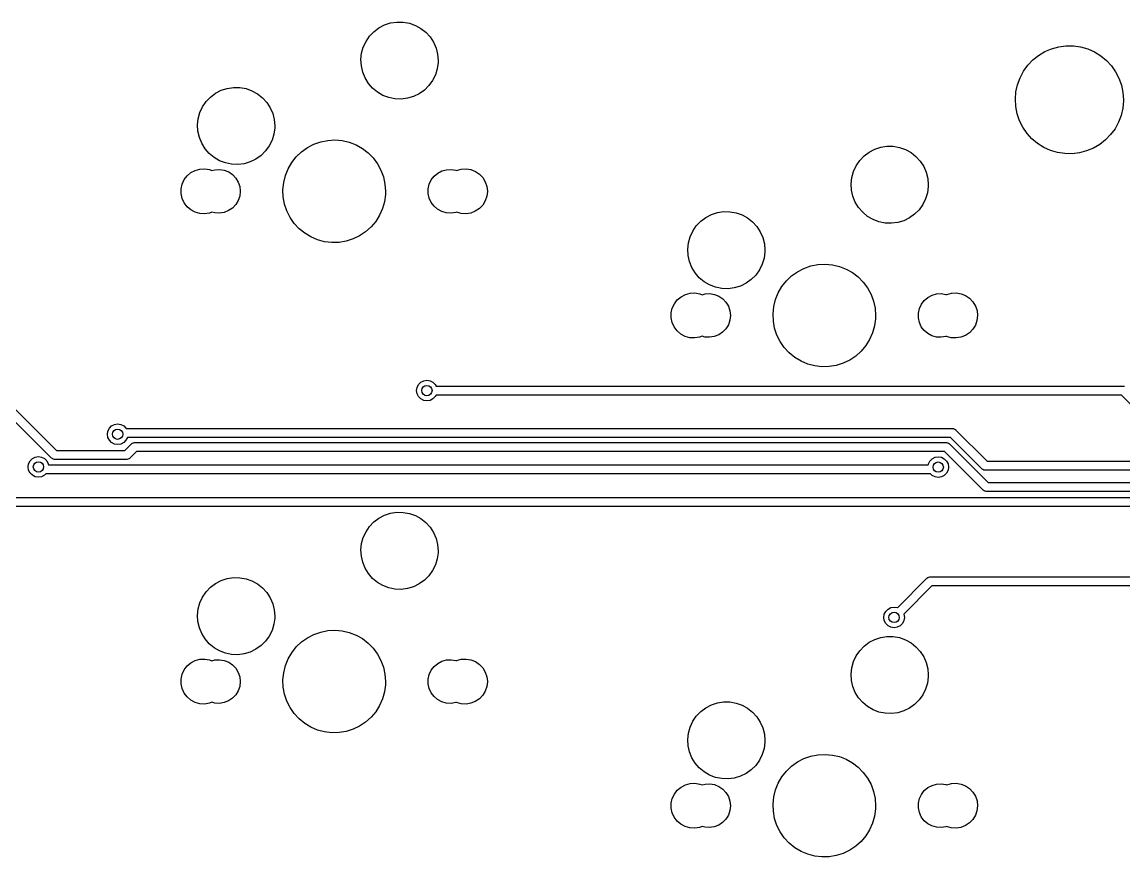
# Model space of a CAD drawing. Extents: x 52 to 375, y -138 to -43.
# Drawn here: x 121.98 to 164.81, y -94.19 to -61.75 of the extents above; entities that cross this region are included whole.
import ezdxf

# ---------------------------------------------------------------- set-up
doc = ezdxf.new("R2010")
doc.units = 0
doc.layers.add('BLACK', color=7, linetype='CONTINUOUS')

msp = doc.modelspace()

# ---------------------------------------------------------------- linework, layer by layer
at = {"layer": 'BLACK', "linetype": 'CONTINUOUS'}
for p, q in [((135.656, -62.1243), (135.853, -61.9767)), ((135.853, -61.9767), (136.071, -61.8632)), ((136.071, -61.8632), (136.304, -61.7868)), ((136.304, -61.7868), (136.547, -61.7497)), ((136.547, -61.7497), (136.793, -61.7527)), ((136.793, -61.7527), (137.035, -61.7958)), ((137.035, -61.7958), (137.267, -61.8778)), ((137.267, -61.8778), (137.482, -61.9966)), ((137.482, -61.9966), (137.675, -62.149)), ((135.244, -62.7281), (135.348, -62.5051)), ((135.348, -62.5051), (135.486, -62.302)), ((135.486, -62.302), (135.656, -62.1243)), ((137.675, -62.149), (137.84, -62.3308)), ((137.84, -62.3308), (137.974, -62.5372)), ((135.179, -62.9649), (135.244, -62.7281)), ((137.974, -62.5372), (138.072, -62.7626)), ((138.072, -62.7626), (138.132, -63.001)), ((161.489, -63.0456), (161.734, -62.8989)), ((161.734, -62.8989), (161.996, -62.7868)), ((161.996, -62.7868), (162.272, -62.7114)), ((162.272, -62.7114), (162.555, -62.6741)), ((162.555, -62.6741), (162.841, -62.6756)), ((162.841, -62.6756), (163.124, -62.7159)), ((163.124, -62.7159), (163.398, -62.7941)), ((163.398, -62.7941), (163.66, -62.909)), ((163.66, -62.909), (163.903, -63.0582)), ((135.152, -63.2094), (135.179, -62.9649)), ((135.167, -63.4548), (135.152, -63.2094)), ((138.15, -63.3193), (138.118, -63.563)), ((138.132, -63.001), (138.152, -63.246)), ((138.152, -63.246), (138.15, -63.3193)), ((161.069, -63.4314), (161.266, -63.2242)), ((161.266, -63.2242), (161.489, -63.0456)), ((163.903, -63.0582), (164.125, -63.2392)), ((164.125, -63.2392), (164.319, -63.4484)), ((135.221, -63.6946), (135.167, -63.4548)), ((135.313, -63.9223), (135.221, -63.6946)), ((138.047, -63.7982), (137.938, -64.0186)), ((138.118, -63.563), (138.047, -63.7982)), ((160.769, -63.9159), (160.902, -63.6634)), ((160.902, -63.6634), (161.069, -63.4314)), ((164.319, -63.4484), (164.483, -63.6821)), ((164.483, -63.6821), (164.614, -63.936)), ((135.442, -64.1319), (135.313, -63.9223)), ((135.603, -64.3177), (135.442, -64.1319)), ((137.794, -64.2182), (137.62, -64.3917)), ((137.938, -64.0186), (137.794, -64.2182)), ((160.61, -64.4632), (160.67, -64.1841)), ((160.67, -64.1841), (160.769, -63.9159)), ((164.614, -63.936), (164.71, -64.2053)), ((164.71, -64.2053), (164.768, -64.485)), ((129.136, -64.842), (129.306, -64.6643)), ((129.306, -64.6643), (129.503, -64.5167)), ((129.503, -64.5167), (129.721, -64.4032)), ((129.721, -64.4032), (129.954, -64.3268)), ((129.954, -64.3268), (130.197, -64.2897)), ((130.197, -64.2897), (130.443, -64.2927)), ((130.443, -64.2927), (130.685, -64.3358)), ((130.685, -64.3358), (130.917, -64.4178)), ((130.917, -64.4178), (131.132, -64.5366)), ((131.132, -64.5366), (131.325, -64.689)), ((135.792, -64.4747), (135.603, -64.3177)), ((136.004, -64.5987), (135.792, -64.4747)), ((136.234, -64.6864), (136.004, -64.5987)), ((137.199, -64.6426), (136.964, -64.7132)), ((137.42, -64.5344), (137.199, -64.6426)), ((137.62, -64.3917), (137.42, -64.5344)), ((160.587, -64.748), (160.61, -64.4632)), ((164.768, -64.485), (164.787, -64.77)), ((128.894, -65.2681), (128.998, -65.0451)), ((128.998, -65.0451), (129.136, -64.842)), ((131.325, -64.689), (131.49, -64.8708)), ((131.49, -64.8708), (131.624, -65.0772)), ((131.624, -65.0772), (131.722, -65.3026)), ((136.474, -64.7354), (136.234, -64.6864)), ((136.72, -64.7445), (136.474, -64.7354)), ((136.964, -64.7132), (136.72, -64.7445)), ((160.604, -65.0332), (160.587, -64.748)), ((160.659, -65.3135), (160.604, -65.0332)), ((164.761, -65.0985), (164.697, -65.377)), ((164.787, -64.814), (164.761, -65.0985)), ((164.787, -64.77), (164.787, -64.814)), ((128.802, -65.7494), (128.829, -65.5049)), ((128.829, -65.5049), (128.894, -65.2681)), ((131.722, -65.3026), (131.782, -65.541)), ((160.751, -65.5838), (160.659, -65.3135)), ((164.697, -65.377), (164.596, -65.6442)), ((128.817, -65.9948), (128.802, -65.7494)), ((131.8, -65.8593), (131.768, -66.103)), ((131.782, -65.541), (131.802, -65.786)), ((131.802, -65.786), (131.8, -65.8593)), ((160.879, -65.839), (160.751, -65.5838)), ((161.041, -66.0744), (160.879, -65.839)), ((164.46, -65.8952), (164.291, -66.1255)), ((164.596, -65.6442), (164.46, -65.8952)), ((128.871, -66.2346), (128.817, -65.9948)), ((128.963, -66.4623), (128.871, -66.2346)), ((131.697, -66.3382), (131.588, -66.5586)), ((131.768, -66.103), (131.697, -66.3382)), ((133.586, -66.4028), (133.862, -66.3478)), ((133.862, -66.3478), (134.143, -66.3323)), ((134.143, -66.3323), (134.424, -66.3566)), ((134.424, -66.3566), (134.698, -66.4202)), ((161.233, -66.2857), (161.041, -66.0744)), ((161.453, -66.4689), (161.233, -66.2857)), ((164.092, -66.3306), (163.867, -66.5069)), ((164.291, -66.1255), (164.092, -66.3306)), ((129.092, -66.6719), (128.963, -66.4623)), ((129.253, -66.8577), (129.092, -66.6719)), ((131.444, -66.7582), (131.27, -66.9317)), ((131.588, -66.5586), (131.444, -66.7582)), ((132.637, -66.9841), (132.841, -66.7897)), ((132.841, -66.7897), (133.07, -66.6259)), ((133.07, -66.6259), (133.32, -66.4961)), ((133.32, -66.4961), (133.586, -66.4028)), ((134.698, -66.4202), (134.961, -66.5219)), ((134.961, -66.5219), (135.207, -66.6595)), ((135.207, -66.6595), (135.431, -66.8304)), ((154.706, -66.9503), (154.903, -66.8027)), ((154.903, -66.8027), (155.121, -66.6892)), ((155.121, -66.6892), (155.354, -66.6128)), ((155.354, -66.6128), (155.597, -66.5757)), ((155.597, -66.5757), (155.843, -66.5787)), ((155.843, -66.5787), (156.085, -66.6218)), ((156.085, -66.6218), (156.317, -66.7038)), ((156.317, -66.7038), (156.532, -66.8226)), ((161.695, -66.6207), (161.453, -66.4689)), ((161.955, -66.7383), (161.695, -66.6207)), ((162.229, -66.8194), (161.955, -66.7383)), ((163.357, -66.7603), (163.081, -66.8328)), ((163.621, -66.651), (163.357, -66.7603)), ((163.867, -66.5069), (163.621, -66.651)), ((129.442, -67.0147), (129.253, -66.8577)), ((129.654, -67.1387), (129.442, -67.0147)), ((129.884, -67.2264), (129.654, -67.1387)), ((130.124, -67.2754), (129.884, -67.2264)), ((130.849, -67.1826), (130.614, -67.2532)), ((131.07, -67.0744), (130.849, -67.1826)), ((131.27, -66.9317), (131.07, -67.0744)), ((132.321, -67.4488), (132.463, -67.2053)), ((132.463, -67.2053), (132.637, -66.9841)), ((135.431, -66.8304), (135.628, -67.0311)), ((135.628, -67.0311), (135.796, -67.2576)), ((154.398, -67.3311), (154.536, -67.128)), ((154.536, -67.128), (154.706, -66.9503)), ((156.532, -66.8226), (156.725, -66.975)), ((156.725, -66.975), (156.89, -67.1568)), ((156.89, -67.1568), (157.024, -67.3632)), ((162.511, -66.8626), (162.229, -66.8194)), ((162.797, -66.8671), (162.511, -66.8626)), ((163.081, -66.8328), (162.797, -66.8671)), ((128.398, -67.7226), (128.543, -67.6006)), ((128.543, -67.6006), (128.71, -67.5124)), ((128.71, -67.5124), (128.892, -67.4623)), ((128.892, -67.4623), (129.081, -67.4524)), ((129.081, -67.4524), (129.267, -67.4832)), ((129.267, -67.4832), (129.358, -67.5195)), ((129.358, -67.5195), (129.476, -67.4869)), ((129.476, -67.4869), (129.659, -67.4773)), ((129.659, -67.4773), (129.841, -67.5073)), ((129.841, -67.5073), (130.011, -67.5755)), ((130.011, -67.5755), (130.163, -67.6787)), ((130.37, -67.2845), (130.124, -67.2754)), ((130.614, -67.2532), (130.37, -67.2845)), ((132.216, -67.7099), (132.321, -67.4488)), ((135.796, -67.2576), (135.929, -67.5055)), ((135.929, -67.5055), (136.027, -67.7697)), ((137.996, -67.7398), (138.137, -67.6213)), ((138.137, -67.6213), (138.299, -67.5357)), ((138.299, -67.5357), (138.476, -67.4869)), ((138.476, -67.4869), (138.659, -67.4773)), ((138.659, -67.4773), (138.841, -67.5073)), ((138.841, -67.5073), (138.863, -67.5162)), ((138.863, -67.5162), (138.87, -67.5124)), ((138.87, -67.5124), (139.052, -67.4623)), ((139.052, -67.4623), (139.241, -67.4524)), ((139.241, -67.4524), (139.427, -67.4832)), ((139.427, -67.4832), (139.603, -67.5534)), ((139.603, -67.5534), (139.759, -67.6597)), ((139.759, -67.6597), (139.889, -67.797)), ((154.229, -67.7909), (154.294, -67.5541)), ((154.294, -67.5541), (154.398, -67.3311)), ((157.024, -67.3632), (157.122, -67.5886)), ((157.122, -67.5886), (157.182, -67.827)), ((128.162, -68.2285), (128.204, -68.044)), ((128.204, -68.044), (128.284, -67.8727)), ((128.284, -67.8727), (128.398, -67.7226)), ((130.163, -67.6787), (130.289, -67.8121)), ((130.289, -67.8121), (130.384, -67.9695)), ((130.384, -67.9695), (130.442, -68.1435)), ((132.119, -68.2634), (132.148, -67.9832)), ((132.148, -67.9832), (132.216, -67.7099)), ((136.027, -67.7697), (136.086, -68.0451)), ((136.086, -68.0451), (136.106, -68.326)), ((137.767, -68.2313), (137.807, -68.0521)), ((137.807, -68.0521), (137.885, -67.8857)), ((137.885, -67.8857), (137.996, -67.7398)), ((139.889, -67.797), (139.986, -67.959)), ((139.986, -67.959), (140.047, -68.1381)), ((154.202, -68.0354), (154.229, -67.7909)), ((154.217, -68.2808), (154.202, -68.0354)), ((157.182, -67.827), (157.202, -68.072)), ((157.202, -68.072), (157.2, -68.1453)), ((128.162, -68.4175), (128.162, -68.2285)), ((128.202, -68.6022), (128.162, -68.4175)), ((130.441, -68.5143), (130.381, -68.6879)), ((130.462, -68.3319), (130.441, -68.5143)), ((130.442, -68.1435), (130.462, -68.326)), ((130.462, -68.326), (130.462, -68.3319)), ((132.13, -68.5448), (132.119, -68.2634)), ((136.102, -68.4512), (136.064, -68.7303)), ((136.106, -68.326), (136.102, -68.4512)), ((137.767, -68.4148), (137.767, -68.2313)), ((137.805, -68.5943), (137.767, -68.4148)), ((140.045, -68.5199), (139.984, -68.6986)), ((140.067, -68.3321), (140.045, -68.5199)), ((140.047, -68.1381), (140.067, -68.326)), ((140.067, -68.326), (140.067, -68.3321)), ((154.271, -68.5206), (154.217, -68.2808)), ((154.363, -68.7483), (154.271, -68.5206)), ((157.168, -68.389), (157.097, -68.6242)), ((157.2, -68.1453), (157.168, -68.389)), ((128.28, -68.774), (128.202, -68.6022)), ((128.394, -68.925), (128.28, -68.774)), ((128.538, -69.048), (128.394, -68.925)), ((130.285, -68.8446), (130.158, -68.9771)), ((130.381, -68.6879), (130.285, -68.8446)), ((132.181, -68.8219), (132.13, -68.5448)), ((132.27, -69.089), (132.181, -68.8219)), ((136.064, -68.7303), (135.988, -69.0014)), ((137.882, -68.7612), (137.805, -68.5943)), ((137.992, -68.9079), (137.882, -68.7612)), ((138.132, -69.0273), (137.992, -68.9079)), ((139.885, -68.8599), (139.754, -68.9963)), ((139.984, -68.6986), (139.885, -68.8599)), ((154.492, -68.9579), (154.363, -68.7483)), ((156.988, -68.8446), (156.844, -69.0442)), ((157.097, -68.6242), (156.988, -68.8446)), ((128.704, -69.1373), (128.538, -69.048)), ((128.886, -69.1887), (128.704, -69.1373)), ((129.075, -69.2), (128.886, -69.1887)), ((129.261, -69.1704), (129.075, -69.2)), ((129.358, -69.1324), (129.261, -69.1704)), ((129.47, -69.1641), (129.358, -69.1324)), ((129.654, -69.175), (129.47, -69.1641)), ((129.835, -69.1463), (129.654, -69.175)), ((130.006, -69.0793), (129.835, -69.1463)), ((130.158, -68.9771), (130.006, -69.0793)), ((132.396, -69.341), (132.27, -69.089)), ((132.556, -69.5727), (132.396, -69.341)), ((135.874, -69.259), (135.725, -69.498)), ((135.988, -69.0014), (135.874, -69.259)), ((138.294, -69.1141), (138.132, -69.0273)), ((138.47, -69.1641), (138.294, -69.1141)), ((138.654, -69.175), (138.47, -69.1641)), ((138.835, -69.1463), (138.654, -69.175)), ((138.861, -69.1358), (138.835, -69.1463)), ((138.864, -69.1373), (138.861, -69.1358)), ((139.046, -69.1887), (138.864, -69.1373)), ((139.235, -69.2), (139.046, -69.1887)), ((139.421, -69.1704), (139.235, -69.2)), ((139.597, -69.1014), (139.421, -69.1704)), ((139.754, -68.9963), (139.597, -69.1014)), ((148.356, -69.4903), (148.553, -69.3427)), ((148.553, -69.3427), (148.771, -69.2292)), ((148.771, -69.2292), (149.004, -69.1528)), ((149.004, -69.1528), (149.247, -69.1157)), ((149.247, -69.1157), (149.493, -69.1187)), ((149.493, -69.1187), (149.735, -69.1618)), ((149.735, -69.1618), (149.967, -69.2438)), ((149.967, -69.2438), (150.182, -69.3626)), ((150.182, -69.3626), (150.375, -69.515)), ((154.653, -69.1437), (154.492, -68.9579)), ((154.842, -69.3007), (154.653, -69.1437)), ((155.054, -69.4247), (154.842, -69.3007)), ((156.47, -69.3604), (156.249, -69.4686)), ((156.67, -69.2177), (156.47, -69.3604)), ((156.844, -69.0442), (156.67, -69.2177)), ((132.747, -69.7795), (132.556, -69.5727)), ((132.965, -69.9573), (132.747, -69.7795)), ((135.544, -69.7136), (135.334, -69.9015)), ((135.725, -69.498), (135.544, -69.7136)), ((148.048, -69.8711), (148.186, -69.668)), ((148.186, -69.668), (148.356, -69.4903)), ((150.375, -69.515), (150.54, -69.6968)), ((150.54, -69.6968), (150.674, -69.9032)), ((155.284, -69.5124), (155.054, -69.4247)), ((155.524, -69.5614), (155.284, -69.5124)), ((155.77, -69.5705), (155.524, -69.5614)), ((156.014, -69.5392), (155.77, -69.5705)), ((156.249, -69.4686), (156.014, -69.5392)), ((133.207, -70.1026), (132.965, -69.9573)), ((133.466, -70.2124), (133.207, -70.1026)), ((133.738, -70.2846), (133.466, -70.2124)), ((134.846, -70.1799), (134.577, -70.2648)), ((135.1, -70.058), (134.846, -70.1799)), ((135.334, -69.9015), (135.1, -70.058)), ((147.879, -70.3309), (147.944, -70.0941)), ((147.944, -70.0941), (148.048, -69.8711)), ((150.674, -69.9032), (150.772, -70.1286)), ((150.772, -70.1286), (150.832, -70.367)), ((134.018, -70.3177), (133.738, -70.2846)), ((134.3, -70.3111), (134.018, -70.3177)), ((134.577, -70.2648), (134.3, -70.3111)), ((147.852, -70.5754), (147.879, -70.3309)), ((147.867, -70.8208), (147.852, -70.5754)), ((150.832, -70.367), (150.852, -70.612)), ((150.852, -70.612), (150.85, -70.6853)), ((147.921, -71.0606), (147.867, -70.8208)), ((148.013, -71.2883), (147.921, -71.0606)), ((150.818, -70.929), (150.747, -71.1642)), ((150.85, -70.6853), (150.818, -70.929)), ((148.142, -71.4979), (148.013, -71.2883)), ((148.303, -71.6837), (148.142, -71.4979)), ((150.638, -71.3846), (150.494, -71.5842)), ((150.747, -71.1642), (150.638, -71.3846)), ((151.891, -71.6157), (152.12, -71.4519)), ((152.12, -71.4519), (152.37, -71.3221)), ((152.37, -71.3221), (152.636, -71.2288)), ((152.636, -71.2288), (152.912, -71.1738)), ((152.912, -71.1738), (153.193, -71.1583)), ((153.193, -71.1583), (153.474, -71.1826)), ((153.474, -71.1826), (153.748, -71.2462)), ((153.748, -71.2462), (154.011, -71.3479)), ((154.011, -71.3479), (154.257, -71.4855)), ((154.257, -71.4855), (154.481, -71.6564)), ((148.492, -71.8407), (148.303, -71.6837)), ((148.704, -71.9647), (148.492, -71.8407)), ((150.12, -71.9004), (149.899, -72.0086)), ((150.32, -71.7577), (150.12, -71.9004)), ((150.494, -71.5842), (150.32, -71.7577)), ((151.513, -72.0313), (151.687, -71.8101)), ((151.687, -71.8101), (151.891, -71.6157)), ((154.481, -71.6564), (154.678, -71.8571)), ((154.678, -71.8571), (154.846, -72.0836)), ((147.593, -72.4266), (147.76, -72.3384)), ((147.76, -72.3384), (147.942, -72.2883)), ((147.942, -72.2883), (148.131, -72.2784)), ((148.131, -72.2784), (148.317, -72.3092)), ((148.317, -72.3092), (148.408, -72.3455)), ((148.408, -72.3455), (148.526, -72.3129)), ((148.526, -72.3129), (148.709, -72.3033)), ((148.934, -72.0524), (148.704, -71.9647)), ((148.709, -72.3033), (148.891, -72.3333)), ((148.891, -72.3333), (149.061, -72.4015)), ((149.174, -72.1014), (148.934, -72.0524)), ((149.42, -72.1105), (149.174, -72.1014)), ((149.664, -72.0792), (149.42, -72.1105)), ((149.899, -72.0086), (149.664, -72.0792)), ((151.266, -72.5359), (151.371, -72.2748)), ((151.371, -72.2748), (151.513, -72.0313)), ((154.846, -72.0836), (154.979, -72.3315)), ((154.979, -72.3315), (155.077, -72.5957)), ((157.187, -72.4473), (157.349, -72.3617)), ((157.349, -72.3617), (157.526, -72.3129)), ((157.526, -72.3129), (157.709, -72.3033)), ((157.709, -72.3033), (157.891, -72.3333)), ((157.891, -72.3333), (157.913, -72.3422)), ((157.913, -72.3422), (157.92, -72.3384)), ((157.92, -72.3384), (158.102, -72.2883)), ((158.102, -72.2883), (158.291, -72.2784)), ((158.291, -72.2784), (158.477, -72.3092)), ((158.477, -72.3092), (158.653, -72.3794)), ((158.653, -72.3794), (158.809, -72.4857)), ((147.254, -72.87), (147.334, -72.6987)), ((147.334, -72.6987), (147.448, -72.5486)), ((147.448, -72.5486), (147.593, -72.4266)), ((149.061, -72.4015), (149.213, -72.5047)), ((149.213, -72.5047), (149.339, -72.6381)), ((149.339, -72.6381), (149.434, -72.7955)), ((149.434, -72.7955), (149.492, -72.9695)), ((151.169, -73.0894), (151.198, -72.8092)), ((151.198, -72.8092), (151.266, -72.5359)), ((155.077, -72.5957), (155.136, -72.8711)), ((156.857, -72.8781), (156.935, -72.7117)), ((156.935, -72.7117), (157.046, -72.5658)), ((157.046, -72.5658), (157.187, -72.4473)), ((158.809, -72.4857), (158.939, -72.623)), ((158.939, -72.623), (159.036, -72.785)), ((159.036, -72.785), (159.097, -72.9641)), ((147.212, -73.0545), (147.254, -72.87)), ((147.212, -73.2435), (147.212, -73.0545)), ((149.512, -73.1579), (149.491, -73.3403)), ((149.492, -72.9695), (149.512, -73.152)), ((149.512, -73.152), (149.512, -73.1579)), ((151.18, -73.3708), (151.169, -73.0894)), ((155.136, -72.8711), (155.156, -73.152)), ((155.156, -73.152), (155.152, -73.2772)), ((156.817, -73.0573), (156.857, -72.8781)), ((156.817, -73.2408), (156.817, -73.0573)), ((159.117, -73.1581), (159.095, -73.3459)), ((159.097, -72.9641), (159.117, -73.152)), ((159.117, -73.152), (159.117, -73.1581)), ((147.252, -73.4282), (147.212, -73.2435)), ((147.33, -73.6), (147.252, -73.4282)), ((147.444, -73.751), (147.33, -73.6)), ((149.431, -73.5139), (149.335, -73.6706)), ((149.491, -73.3403), (149.431, -73.5139)), ((151.231, -73.6479), (151.18, -73.3708)), ((151.32, -73.915), (151.231, -73.6479)), ((155.114, -73.5563), (155.038, -73.8274)), ((155.152, -73.2772), (155.114, -73.5563)), ((156.855, -73.4203), (156.817, -73.2408)), ((156.932, -73.5872), (156.855, -73.4203)), ((157.042, -73.7339), (156.932, -73.5872)), ((159.034, -73.5246), (158.935, -73.6859)), ((159.095, -73.3459), (159.034, -73.5246)), ((147.588, -73.874), (147.444, -73.751)), ((147.754, -73.9633), (147.588, -73.874)), ((147.936, -74.0147), (147.754, -73.9633)), ((148.125, -74.026), (147.936, -74.0147)), ((148.311, -73.9964), (148.125, -74.026)), ((148.408, -73.9584), (148.311, -73.9964)), ((148.52, -73.9901), (148.408, -73.9584)), ((148.704, -74.001), (148.52, -73.9901)), ((148.885, -73.9723), (148.704, -74.001)), ((149.056, -73.9053), (148.885, -73.9723)), ((149.208, -73.8031), (149.056, -73.9053)), ((149.335, -73.6706), (149.208, -73.8031)), ((151.446, -74.167), (151.32, -73.915)), ((154.924, -74.085), (154.775, -74.324)), ((155.038, -73.8274), (154.924, -74.085)), ((157.182, -73.8533), (157.042, -73.7339)), ((157.344, -73.9401), (157.182, -73.8533)), ((157.52, -73.9901), (157.344, -73.9401)), ((157.704, -74.001), (157.52, -73.9901)), ((157.885, -73.9723), (157.704, -74.001)), ((157.911, -73.9618), (157.885, -73.9723)), ((157.914, -73.9633), (157.911, -73.9618)), ((158.096, -74.0147), (157.914, -73.9633)), ((158.285, -74.026), (158.096, -74.0147)), ((158.471, -73.9964), (158.285, -74.026)), ((158.647, -73.9274), (158.471, -73.9964)), ((158.804, -73.8223), (158.647, -73.9274)), ((158.935, -73.6859), (158.804, -73.8223)), ((151.606, -74.3987), (151.446, -74.167)), ((151.797, -74.6055), (151.606, -74.3987)), ((154.775, -74.324), (154.594, -74.5396)), ((152.015, -74.7833), (151.797, -74.6055)), ((152.257, -74.9286), (152.015, -74.7833)), ((152.516, -75.0384), (152.257, -74.9286)), ((154.15, -74.884), (153.896, -75.0059)), ((154.384, -74.7275), (154.15, -74.884)), ((154.594, -74.5396), (154.384, -74.7275)), ((152.788, -75.1106), (152.516, -75.0384)), ((153.068, -75.1437), (152.788, -75.1106)), ((153.35, -75.1371), (153.068, -75.1437)), ((153.627, -75.0908), (153.35, -75.1371)), ((153.896, -75.0059), (153.627, -75.0908)), ((137.392, -75.8362), (137.48, -75.7477)), ((137.48, -75.7477), (137.592, -75.6909)), ((137.592, -75.6909), (137.715, -75.6713)), ((137.715, -75.6713), (137.839, -75.6909)), ((137.839, -75.6909), (137.951, -75.7477)), ((137.951, -75.7477), (138.039, -75.8362)), ((137.315, -76.0713), (137.335, -75.9477)), ((137.335, -76.1949), (137.315, -76.0713)), ((137.335, -75.9477), (137.392, -75.8362)), ((137.392, -76.3064), (137.335, -76.1949)), ((138.039, -75.8362), (138.07, -75.8963)), ((138.07, -75.8963), (164.785, -75.8963)), ((164.785, -75.8963), (164.829, -75.9018)), ((121.339, -76.4175), (123.315, -78.3935)), ((137.48, -76.3949), (137.392, -76.3064)), ((137.592, -76.4517), (137.48, -76.3949)), ((137.715, -76.4713), (137.592, -76.4517)), ((137.839, -76.4517), (137.715, -76.4713)), ((137.951, -76.3949), (137.839, -76.4517)), ((138.039, -76.3064), (137.951, -76.3949)), ((138.07, -76.2463), (138.039, -76.3064)), ((164.713, -76.2463), (138.07, -76.2463)), ((166.428, -77.9614), (164.713, -76.2463)), ((123.119, -78.6922), (121.143, -76.7162)), ((125.372, -77.5325), (125.46, -77.444)), ((125.46, -77.444), (125.572, -77.3872)), ((125.572, -77.3872), (125.695, -77.3676)), ((125.695, -77.3676), (125.819, -77.3872)), ((125.819, -77.3872), (125.931, -77.444)), ((125.931, -77.444), (126.019, -77.5325)), ((125.295, -77.7676), (125.315, -77.644)), ((125.315, -77.8912), (125.295, -77.7676)), ((125.315, -77.644), (125.372, -77.5325)), ((125.372, -78.0027), (125.315, -77.8912)), ((126.019, -77.5325), (126.024, -77.543)), ((126.075, -77.893), (126.019, -78.0027)), ((126.024, -77.543), (158.138, -77.543)), ((158.065, -77.893), (126.075, -77.893)), ((159.29, -79.1177), (158.065, -77.893)), ((158.138, -77.543), (158.181, -77.5485)), ((158.181, -77.5485), (158.185, -77.5507)), ((158.185, -77.5507), (158.19, -77.551)), ((158.19, -77.551), (158.222, -77.5703)), ((158.222, -77.5703), (158.255, -77.5879)), ((158.255, -77.5879), (158.257, -77.5918)), ((158.257, -77.5918), (158.261, -77.5943)), ((158.261, -77.5943), (159.486, -78.819)), ((125.46, -78.0912), (125.372, -78.0027)), ((125.572, -78.148), (125.46, -78.0912)), ((125.695, -78.1676), (125.572, -78.148)), ((125.819, -78.148), (125.695, -78.1676)), ((125.931, -78.0912), (125.819, -78.148)), ((126.019, -78.0027), (125.931, -78.0912)), ((125.979, -78.3935), (126.228, -78.1446)), ((126.228, -78.1446), (126.263, -78.1177)), ((126.263, -78.1177), (126.267, -78.1163)), ((126.267, -78.1163), (126.271, -78.1132)), ((126.271, -78.1132), (126.307, -78.1043)), ((126.307, -78.1043), (126.343, -78.0935)), ((126.343, -78.0935), (126.347, -78.0944)), ((126.347, -78.0944), (126.352, -78.0933)), ((126.352, -78.0933), (157.91, -78.0933)), ((157.91, -78.0933), (157.953, -78.0988)), ((157.953, -78.0988), (157.957, -78.101)), ((157.957, -78.101), (157.962, -78.1013)), ((157.962, -78.1013), (157.994, -78.1206)), ((157.994, -78.1206), (158.027, -78.1382)), ((158.027, -78.1382), (158.029, -78.1421)), ((158.029, -78.1421), (158.033, -78.1446)), ((158.033, -78.1446), (159.528, -79.6389)), ((122.236, -78.915), (122.292, -78.8035)), ((122.292, -78.8035), (122.381, -78.715)), ((122.381, -78.715), (122.492, -78.6582)), ((122.492, -78.6582), (122.616, -78.6386)), ((122.616, -78.6386), (122.74, -78.6582)), ((122.74, -78.6582), (122.851, -78.715)), ((122.851, -78.715), (122.94, -78.8035)), ((122.94, -78.8035), (122.996, -78.915)), ((123.123, -78.6947), (123.119, -78.6922)), ((123.125, -78.6985), (123.123, -78.6947)), ((123.158, -78.7162), (123.125, -78.6985)), ((123.19, -78.7355), (123.158, -78.7162)), ((123.195, -78.7358), (123.19, -78.7355)), ((123.199, -78.738), (123.195, -78.7358)), ((123.242, -78.7435), (123.199, -78.738)), ((126.052, -78.7435), (123.242, -78.7435)), ((123.315, -78.3935), (125.979, -78.3935)), ((126.056, -78.7424), (126.052, -78.7435)), ((126.061, -78.7433), (126.056, -78.7424)), ((126.097, -78.7325), (126.061, -78.7433)), ((126.133, -78.7236), (126.097, -78.7325)), ((126.136, -78.7205), (126.133, -78.7236)), ((126.141, -78.7191), (126.136, -78.7205)), ((126.175, -78.6922), (126.141, -78.7191)), ((126.424, -78.4433), (126.175, -78.6922)), ((157.837, -78.4433), (126.424, -78.4433)), ((157.265, -78.8085), (157.353, -78.72)), ((157.353, -78.72), (157.465, -78.6632)), ((157.465, -78.6632), (157.588, -78.6436)), ((157.588, -78.6436), (157.712, -78.6632)), ((157.712, -78.6632), (157.824, -78.72)), ((157.824, -78.72), (157.912, -78.8085)), ((159.332, -79.9376), (157.837, -78.4433)), ((122.216, -79.0386), (122.236, -78.915)), ((122.236, -79.1622), (122.216, -79.0386)), ((122.292, -79.2737), (122.236, -79.1622)), ((122.996, -78.915), (123.003, -78.9562)), ((123.003, -78.9562), (157.202, -78.9562)), ((157.202, -78.9562), (157.208, -78.92)), ((157.208, -78.92), (157.265, -78.8085)), ((157.912, -78.8085), (157.969, -78.92)), ((157.969, -79.1672), (157.912, -79.2787)), ((157.969, -78.92), (157.988, -79.0436)), ((157.988, -79.0436), (157.969, -79.1672)), ((159.294, -79.1202), (159.29, -79.1177)), ((159.297, -79.124), (159.294, -79.1202)), ((159.329, -79.1417), (159.297, -79.124)), ((159.361, -79.161), (159.329, -79.1417)), ((159.366, -79.1613), (159.361, -79.161)), ((159.37, -79.1635), (159.366, -79.1613)), ((159.414, -79.169), (159.37, -79.1635)), ((177.579, -79.169), (159.414, -79.169)), ((159.486, -78.819), (177.651, -78.819)), ((122.381, -79.3622), (122.292, -79.2737)), ((122.492, -79.419), (122.381, -79.3622)), ((122.616, -79.4386), (122.492, -79.419)), ((122.74, -79.419), (122.616, -79.4386)), ((122.851, -79.3622), (122.74, -79.419)), ((122.907, -79.3062), (122.851, -79.3622)), ((157.292, -79.3062), (122.907, -79.3062)), ((157.353, -79.3672), (157.292, -79.3062)), ((157.465, -79.424), (157.353, -79.3672)), ((157.588, -79.4436), (157.465, -79.424)), ((157.712, -79.424), (157.588, -79.4436)), ((157.824, -79.3672), (157.712, -79.424)), ((157.912, -79.2787), (157.824, -79.3672)), ((159.528, -79.6389), (177.693, -79.6389)), ((159.336, -79.9401), (159.332, -79.9376)), ((159.338, -79.944), (159.336, -79.9401)), ((159.371, -79.9616), (159.338, -79.944)), ((159.403, -79.9809), (159.371, -79.9616)), ((159.408, -79.9812), (159.403, -79.9809)), ((159.412, -79.9834), (159.408, -79.9812)), ((159.455, -79.9889), (159.412, -79.9834)), ((177.62, -79.9889), (159.455, -79.9889)), ((121.67, -80.2272), (177.503, -80.2272)), ((177.43, -80.5772), (121.742, -80.5772)), ((135.853, -81.0267), (136.071, -80.9132)), ((136.071, -80.9132), (136.304, -80.8368)), ((136.304, -80.8368), (136.547, -80.7997)), ((136.547, -80.7997), (136.793, -80.8027)), ((136.793, -80.8027), (137.035, -80.8458)), ((137.035, -80.8458), (137.267, -80.9278)), ((137.267, -80.9278), (137.482, -81.0466)), ((135.348, -81.5551), (135.486, -81.352)), ((135.486, -81.352), (135.656, -81.1743)), ((135.656, -81.1743), (135.853, -81.0267)), ((137.482, -81.0466), (137.675, -81.199)), ((137.675, -81.199), (137.84, -81.3808)), ((135.179, -82.0149), (135.244, -81.7781)), ((135.244, -81.7781), (135.348, -81.5551)), ((137.84, -81.3808), (137.974, -81.5872)), ((137.974, -81.5872), (138.072, -81.8126)), ((135.152, -82.2594), (135.179, -82.0149)), ((138.072, -81.8126), (138.132, -82.051)), ((138.132, -82.051), (138.152, -82.296)), ((135.167, -82.5048), (135.152, -82.2594)), ((135.221, -82.7446), (135.167, -82.5048)), ((138.118, -82.613), (138.047, -82.8482)), ((138.15, -82.3693), (138.118, -82.613)), ((138.152, -82.296), (138.15, -82.3693)), ((135.313, -82.9723), (135.221, -82.7446)), ((135.442, -83.1819), (135.313, -82.9723)), ((137.938, -83.0686), (137.794, -83.2682)), ((138.047, -82.8482), (137.938, -83.0686)), ((129.503, -83.5667), (129.721, -83.4532)), ((129.721, -83.4532), (129.954, -83.3768)), ((129.954, -83.3768), (130.197, -83.3397)), ((130.197, -83.3397), (130.443, -83.3427)), ((130.443, -83.3427), (130.685, -83.3858)), ((130.685, -83.3858), (130.917, -83.4678)), ((130.917, -83.4678), (131.132, -83.5866)), ((135.603, -83.3677), (135.442, -83.1819)), ((135.792, -83.5247), (135.603, -83.3677)), ((137.62, -83.4417), (137.42, -83.5844)), ((137.794, -83.2682), (137.62, -83.4417)), ((156.002, -84.5073), (157.146, -83.3633)), ((157.146, -83.3633), (157.181, -83.3364)), ((157.181, -83.3364), (157.185, -83.335)), ((157.185, -83.335), (157.189, -83.3319)), ((157.189, -83.3319), (157.225, -83.323)), ((157.225, -83.323), (157.26, -83.3122)), ((157.26, -83.3122), (157.265, -83.3131)), ((157.265, -83.3131), (157.27, -83.312)), ((157.27, -83.312), (187.918, -83.312)), ((128.998, -84.0951), (129.136, -83.892)), ((129.136, -83.892), (129.306, -83.7143)), ((129.306, -83.7143), (129.503, -83.5667)), ((131.132, -83.5866), (131.325, -83.739)), ((131.325, -83.739), (131.49, -83.9208)), ((131.49, -83.9208), (131.624, -84.1272)), ((136.004, -83.6487), (135.792, -83.5247)), ((136.234, -83.7364), (136.004, -83.6487)), ((136.474, -83.7854), (136.234, -83.7364)), ((136.72, -83.7945), (136.474, -83.7854)), ((136.964, -83.7632), (136.72, -83.7945)), ((137.199, -83.6926), (136.964, -83.7632)), ((137.42, -83.5844), (137.199, -83.6926)), ((157.342, -83.662), (156.249, -84.7548)), ((187.918, -83.662), (157.342, -83.662)), ((128.829, -84.5549), (128.894, -84.3181)), ((128.894, -84.3181), (128.998, -84.0951)), ((131.624, -84.1272), (131.722, -84.3526)), ((131.722, -84.3526), (131.782, -84.591)), ((128.802, -84.7994), (128.829, -84.5549)), ((128.817, -85.0448), (128.802, -84.7994)), ((131.782, -84.591), (131.802, -84.836)), ((155.472, -84.8846), (155.492, -84.761)), ((155.492, -84.761), (155.548, -84.6495)), ((155.548, -84.6495), (155.637, -84.561)), ((155.637, -84.561), (155.748, -84.5042)), ((155.748, -84.5042), (155.872, -84.4846)), ((155.872, -84.4846), (155.996, -84.5042)), ((155.996, -84.5042), (156.002, -84.5073)), ((156.249, -84.7548), (156.252, -84.761)), ((156.252, -84.761), (156.272, -84.8846)), ((128.871, -85.2846), (128.817, -85.0448)), ((131.768, -85.153), (131.697, -85.3882)), ((131.8, -84.9093), (131.768, -85.153)), ((131.802, -84.836), (131.8, -84.9093)), ((155.492, -85.0082), (155.472, -84.8846)), ((155.548, -85.1197), (155.492, -85.0082)), ((155.637, -85.2082), (155.548, -85.1197)), ((155.748, -85.265), (155.637, -85.2082)), ((156.107, -85.2082), (155.996, -85.265)), ((156.196, -85.1197), (156.107, -85.2082)), ((156.252, -85.0082), (156.196, -85.1197)), ((156.272, -84.8846), (156.252, -85.0082)), ((128.963, -85.5123), (128.871, -85.2846)), ((129.092, -85.7219), (128.963, -85.5123)), ((131.588, -85.6086), (131.444, -85.8082)), ((131.697, -85.3882), (131.588, -85.6086)), ((133.07, -85.6759), (133.32, -85.5461)), ((133.32, -85.5461), (133.586, -85.4528)), ((133.586, -85.4528), (133.862, -85.3978)), ((133.862, -85.3978), (134.143, -85.3823)), ((134.143, -85.3823), (134.424, -85.4066)), ((134.424, -85.4066), (134.698, -85.4702)), ((134.698, -85.4702), (134.961, -85.5719)), ((134.961, -85.5719), (135.207, -85.7095)), ((155.354, -85.6628), (155.597, -85.6257)), ((155.597, -85.6257), (155.843, -85.6287)), ((155.872, -85.2846), (155.748, -85.265)), ((155.843, -85.6287), (156.085, -85.6718)), ((155.996, -85.265), (155.872, -85.2846)), ((129.253, -85.9077), (129.092, -85.7219)), ((129.442, -86.0647), (129.253, -85.9077)), ((129.654, -86.1887), (129.442, -86.0647)), ((131.27, -85.9817), (131.07, -86.1244)), ((131.444, -85.8082), (131.27, -85.9817)), ((132.463, -86.2553), (132.637, -86.0341)), ((132.637, -86.0341), (132.841, -85.8397)), ((132.841, -85.8397), (133.07, -85.6759)), ((135.207, -85.7095), (135.431, -85.8804)), ((135.431, -85.8804), (135.628, -86.0811)), ((135.628, -86.0811), (135.796, -86.3076)), ((154.536, -86.178), (154.706, -86.0003)), ((154.706, -86.0003), (154.903, -85.8527)), ((154.903, -85.8527), (155.121, -85.7392)), ((155.121, -85.7392), (155.354, -85.6628)), ((156.085, -85.6718), (156.317, -85.7538)), ((156.317, -85.7538), (156.532, -85.8726)), ((156.532, -85.8726), (156.725, -86.025)), ((156.725, -86.025), (156.89, -86.2068)), ((128.71, -86.5624), (128.892, -86.5123)), ((128.892, -86.5123), (129.081, -86.5024)), ((129.081, -86.5024), (129.267, -86.5332)), ((129.884, -86.2764), (129.654, -86.1887)), ((130.124, -86.3254), (129.884, -86.2764)), ((130.37, -86.3345), (130.124, -86.3254)), ((130.614, -86.3032), (130.37, -86.3345)), ((130.849, -86.2326), (130.614, -86.3032)), ((131.07, -86.1244), (130.849, -86.2326)), ((132.216, -86.7599), (132.321, -86.4988)), ((132.321, -86.4988), (132.463, -86.2553)), ((135.796, -86.3076), (135.929, -86.5555)), ((138.87, -86.5624), (139.052, -86.5123)), ((139.052, -86.5123), (139.241, -86.5024)), ((139.241, -86.5024), (139.427, -86.5332)), ((154.294, -86.6041), (154.398, -86.3811)), ((154.398, -86.3811), (154.536, -86.178)), ((156.89, -86.2068), (157.024, -86.4132)), ((157.024, -86.4132), (157.122, -86.6386)), ((128.204, -87.094), (128.284, -86.9227)), ((128.284, -86.9227), (128.398, -86.7726)), ((128.398, -86.7726), (128.543, -86.6506)), ((128.543, -86.6506), (128.71, -86.5624)), ((129.267, -86.5332), (129.358, -86.5695)), ((129.358, -86.5695), (129.476, -86.5369)), ((129.476, -86.5369), (129.659, -86.5273)), ((129.659, -86.5273), (129.841, -86.5573)), ((129.841, -86.5573), (130.011, -86.6255)), ((130.011, -86.6255), (130.163, -86.7287)), ((130.163, -86.7287), (130.289, -86.8621)), ((130.289, -86.8621), (130.384, -87.0195)), ((132.148, -87.0332), (132.216, -86.7599)), ((135.929, -86.5555), (136.027, -86.8197)), ((136.027, -86.8197), (136.086, -87.0951)), ((137.807, -87.1021), (137.885, -86.9357)), ((137.885, -86.9357), (137.996, -86.7898)), ((137.996, -86.7898), (138.137, -86.6713)), ((138.137, -86.6713), (138.299, -86.5857)), ((138.299, -86.5857), (138.476, -86.5369)), ((138.476, -86.5369), (138.659, -86.5273)), ((138.659, -86.5273), (138.841, -86.5573)), ((138.841, -86.5573), (138.863, -86.5662)), ((138.863, -86.5662), (138.87, -86.5624)), ((139.427, -86.5332), (139.603, -86.6034)), ((139.603, -86.6034), (139.759, -86.7097)), ((139.759, -86.7097), (139.889, -86.847)), ((139.889, -86.847), (139.986, -87.009)), ((154.202, -87.0854), (154.229, -86.8409)), ((154.229, -86.8409), (154.294, -86.6041)), ((157.122, -86.6386), (157.182, -86.877)), ((157.182, -86.877), (157.202, -87.122)), ((128.162, -87.2785), (128.204, -87.094)), ((128.162, -87.4675), (128.162, -87.2785)), ((130.384, -87.0195), (130.442, -87.1935)), ((130.442, -87.1935), (130.462, -87.376)), ((132.119, -87.3134), (132.148, -87.0332)), ((132.13, -87.5948), (132.119, -87.3134)), ((136.086, -87.0951), (136.106, -87.376)), ((137.767, -87.2813), (137.807, -87.1021)), ((137.767, -87.4648), (137.767, -87.2813)), ((139.986, -87.009), (140.047, -87.1881)), ((140.047, -87.1881), (140.067, -87.376)), ((154.217, -87.3308), (154.202, -87.0854)), ((154.271, -87.5706), (154.217, -87.3308)), ((157.2, -87.1953), (157.168, -87.439)), ((157.202, -87.122), (157.2, -87.1953)), ((128.202, -87.6522), (128.162, -87.4675)), ((128.28, -87.824), (128.202, -87.6522)), ((130.381, -87.7379), (130.285, -87.8946)), ((130.441, -87.5643), (130.381, -87.7379)), ((130.462, -87.3819), (130.441, -87.5643)), ((130.462, -87.376), (130.462, -87.3819)), ((132.181, -87.8719), (132.13, -87.5948)), ((136.064, -87.7803), (135.988, -88.0514)), ((136.102, -87.5012), (136.064, -87.7803)), ((136.106, -87.376), (136.102, -87.5012)), ((137.805, -87.6443), (137.767, -87.4648)), ((137.882, -87.8112), (137.805, -87.6443)), ((139.984, -87.7486), (139.885, -87.9099)), ((140.045, -87.5699), (139.984, -87.7486)), ((140.067, -87.3821), (140.045, -87.5699)), ((140.067, -87.376), (140.067, -87.3821)), ((154.363, -87.7983), (154.271, -87.5706)), ((154.492, -88.0079), (154.363, -87.7983)), ((157.097, -87.6742), (156.988, -87.8946)), ((157.168, -87.439), (157.097, -87.6742)), ((128.394, -87.975), (128.28, -87.824)), ((128.538, -88.098), (128.394, -87.975)), ((128.704, -88.1873), (128.538, -88.098)), ((128.886, -88.2387), (128.704, -88.1873)), ((129.261, -88.2204), (129.075, -88.25)), ((129.358, -88.1824), (129.261, -88.2204)), ((129.47, -88.2141), (129.358, -88.1824)), ((129.654, -88.225), (129.47, -88.2141)), ((129.835, -88.1963), (129.654, -88.225)), ((130.006, -88.1293), (129.835, -88.1963)), ((130.158, -88.0271), (130.006, -88.1293)), ((130.285, -87.8946), (130.158, -88.0271)), ((132.27, -88.139), (132.181, -87.8719)), ((132.396, -88.391), (132.27, -88.139)), ((135.988, -88.0514), (135.874, -88.309)), ((137.992, -87.9579), (137.882, -87.8112)), ((138.132, -88.0773), (137.992, -87.9579)), ((138.294, -88.1641), (138.132, -88.0773)), ((138.47, -88.2141), (138.294, -88.1641)), ((138.654, -88.225), (138.47, -88.2141)), ((138.835, -88.1963), (138.654, -88.225)), ((138.861, -88.1858), (138.835, -88.1963)), ((138.864, -88.1873), (138.861, -88.1858)), ((139.046, -88.2387), (138.864, -88.1873)), ((139.421, -88.2204), (139.235, -88.25)), ((139.597, -88.1514), (139.421, -88.2204)), ((139.754, -88.0463), (139.597, -88.1514)), ((139.885, -87.9099), (139.754, -88.0463)), ((148.771, -88.2792), (149.004, -88.2028)), ((149.004, -88.2028), (149.247, -88.1657)), ((149.247, -88.1657), (149.493, -88.1687)), ((149.493, -88.1687), (149.735, -88.2118)), ((149.735, -88.2118), (149.967, -88.2938)), ((154.653, -88.1937), (154.492, -88.0079)), ((154.842, -88.3507), (154.653, -88.1937)), ((156.844, -88.0942), (156.67, -88.2677)), ((156.988, -87.8946), (156.844, -88.0942)), ((129.075, -88.25), (128.886, -88.2387)), ((132.556, -88.6227), (132.396, -88.391)), ((132.747, -88.8295), (132.556, -88.6227)), ((135.725, -88.548), (135.544, -88.7636)), ((135.874, -88.309), (135.725, -88.548)), ((139.235, -88.25), (139.046, -88.2387)), ((148.186, -88.718), (148.356, -88.5403)), ((148.356, -88.5403), (148.553, -88.3927)), ((148.553, -88.3927), (148.771, -88.2792)), ((149.967, -88.2938), (150.182, -88.4126)), ((150.182, -88.4126), (150.375, -88.565)), ((150.375, -88.565), (150.54, -88.7468)), ((155.054, -88.4747), (154.842, -88.3507)), ((155.284, -88.5624), (155.054, -88.4747)), ((155.524, -88.6114), (155.284, -88.5624)), ((155.77, -88.6205), (155.524, -88.6114)), ((156.014, -88.5892), (155.77, -88.6205)), ((156.249, -88.5186), (156.014, -88.5892)), ((156.47, -88.4104), (156.249, -88.5186)), ((156.67, -88.2677), (156.47, -88.4104)), ((132.965, -89.0073), (132.747, -88.8295)), ((133.207, -89.1526), (132.965, -89.0073)), ((135.334, -88.9515), (135.1, -89.108)), ((135.544, -88.7636), (135.334, -88.9515)), ((147.944, -89.1441), (148.048, -88.9211)), ((148.048, -88.9211), (148.186, -88.718)), ((150.54, -88.7468), (150.674, -88.9532)), ((150.674, -88.9532), (150.772, -89.1786)), ((133.466, -89.2624), (133.207, -89.1526)), ((133.738, -89.3346), (133.466, -89.2624)), ((134.018, -89.3677), (133.738, -89.3346)), ((134.3, -89.3611), (134.018, -89.3677)), ((134.577, -89.3148), (134.3, -89.3611)), ((134.846, -89.2299), (134.577, -89.3148)), ((135.1, -89.108), (134.846, -89.2299)), ((147.852, -89.6254), (147.879, -89.3809)), ((147.879, -89.3809), (147.944, -89.1441)), ((150.772, -89.1786), (150.832, -89.417)), ((150.832, -89.417), (150.852, -89.662)), ((147.867, -89.8708), (147.852, -89.6254)), ((147.921, -90.1106), (147.867, -89.8708)), ((150.85, -89.7353), (150.818, -89.979)), ((150.852, -89.662), (150.85, -89.7353)), ((148.013, -90.3383), (147.921, -90.1106)), ((148.142, -90.5479), (148.013, -90.3383)), ((150.747, -90.2142), (150.638, -90.4346)), ((150.818, -89.979), (150.747, -90.2142)), ((152.37, -90.3721), (152.636, -90.2788)), ((152.636, -90.2788), (152.912, -90.2238)), ((152.912, -90.2238), (153.193, -90.2083)), ((153.193, -90.2083), (153.474, -90.2326)), ((153.474, -90.2326), (153.748, -90.2962)), ((153.748, -90.2962), (154.011, -90.3979)), ((148.303, -90.7337), (148.142, -90.5479)), ((148.492, -90.8907), (148.303, -90.7337)), ((150.494, -90.6342), (150.32, -90.8077)), ((150.638, -90.4346), (150.494, -90.6342)), ((151.687, -90.8601), (151.891, -90.6657)), ((151.891, -90.6657), (152.12, -90.5019)), ((152.12, -90.5019), (152.37, -90.3721)), ((154.011, -90.3979), (154.257, -90.5355)), ((154.257, -90.5355), (154.481, -90.7064)), ((154.481, -90.7064), (154.678, -90.9071)), ((148.704, -91.0147), (148.492, -90.8907)), ((148.934, -91.1024), (148.704, -91.0147)), ((149.174, -91.1514), (148.934, -91.1024)), ((149.42, -91.1605), (149.174, -91.1514)), ((149.664, -91.1292), (149.42, -91.1605)), ((149.899, -91.0586), (149.664, -91.1292)), ((150.12, -90.9504), (149.899, -91.0586)), ((150.32, -90.8077), (150.12, -90.9504)), ((151.371, -91.3248), (151.513, -91.0813)), ((151.513, -91.0813), (151.687, -90.8601)), ((154.678, -90.9071), (154.846, -91.1336)), ((154.846, -91.1336), (154.979, -91.3815)), ((147.334, -91.7487), (147.448, -91.5986)), ((147.448, -91.5986), (147.593, -91.4766)), ((147.593, -91.4766), (147.76, -91.3884)), ((147.76, -91.3884), (147.942, -91.3383)), ((147.942, -91.3383), (148.131, -91.3284)), ((148.131, -91.3284), (148.317, -91.3592)), ((148.317, -91.3592), (148.408, -91.3955)), ((148.408, -91.3955), (148.526, -91.3629)), ((148.526, -91.3629), (148.709, -91.3533)), ((148.709, -91.3533), (148.891, -91.3833)), ((148.891, -91.3833), (149.061, -91.4515)), ((149.061, -91.4515), (149.213, -91.5547)), ((149.213, -91.5547), (149.339, -91.6881)), ((151.198, -91.8592), (151.266, -91.5859)), ((151.266, -91.5859), (151.371, -91.3248)), ((154.979, -91.3815), (155.077, -91.6457)), ((155.077, -91.6457), (155.136, -91.9211)), ((156.935, -91.7617), (157.046, -91.6158)), ((157.046, -91.6158), (157.187, -91.4973)), ((157.187, -91.4973), (157.349, -91.4117)), ((157.349, -91.4117), (157.526, -91.3629)), ((157.526, -91.3629), (157.709, -91.3533)), ((157.709, -91.3533), (157.891, -91.3833)), ((157.891, -91.3833), (157.913, -91.3922)), ((157.913, -91.3922), (157.92, -91.3884)), ((157.92, -91.3884), (158.102, -91.3383)), ((158.102, -91.3383), (158.291, -91.3284)), ((158.291, -91.3284), (158.477, -91.3592)), ((158.477, -91.3592), (158.653, -91.4294)), ((158.653, -91.4294), (158.809, -91.5357)), ((158.809, -91.5357), (158.939, -91.673)), ((147.212, -92.1045), (147.254, -91.92)), ((147.254, -91.92), (147.334, -91.7487)), ((149.339, -91.6881), (149.434, -91.8455)), ((149.434, -91.8455), (149.492, -92.0195)), ((149.492, -92.0195), (149.512, -92.202)), ((151.169, -92.1394), (151.198, -91.8592)), ((155.136, -91.9211), (155.156, -92.202)), ((156.817, -92.1073), (156.857, -91.9281)), ((156.857, -91.9281), (156.935, -91.7617)), ((158.939, -91.673), (159.036, -91.835)), ((159.036, -91.835), (159.097, -92.0141)), ((159.097, -92.0141), (159.117, -92.202)), ((147.212, -92.2935), (147.212, -92.1045)), ((147.252, -92.4782), (147.212, -92.2935)), ((147.33, -92.65), (147.252, -92.4782)), ((149.491, -92.3903), (149.431, -92.5639)), ((149.512, -92.2079), (149.491, -92.3903)), ((149.512, -92.202), (149.512, -92.2079)), ((151.18, -92.4208), (151.169, -92.1394)), ((151.231, -92.6979), (151.18, -92.4208)), ((155.152, -92.3272), (155.114, -92.6063)), ((155.156, -92.202), (155.152, -92.3272)), ((156.817, -92.2908), (156.817, -92.1073)), ((156.855, -92.4703), (156.817, -92.2908)), ((156.932, -92.6372), (156.855, -92.4703)), ((159.095, -92.3959), (159.034, -92.5746)), ((159.117, -92.2081), (159.095, -92.3959)), ((159.117, -92.202), (159.117, -92.2081)), ((147.444, -92.801), (147.33, -92.65)), ((147.588, -92.924), (147.444, -92.801)), ((147.754, -93.0133), (147.588, -92.924)), ((149.208, -92.8531), (149.056, -92.9553)), ((149.335, -92.7206), (149.208, -92.8531)), ((149.431, -92.5639), (149.335, -92.7206)), ((151.32, -92.965), (151.231, -92.6979)), ((155.038, -92.8774), (154.924, -93.135)), ((155.114, -92.6063), (155.038, -92.8774)), ((157.042, -92.7839), (156.932, -92.6372)), ((157.182, -92.9033), (157.042, -92.7839)), ((157.344, -92.9901), (157.182, -92.9033)), ((158.804, -92.8723), (158.647, -92.9774)), ((158.935, -92.7359), (158.804, -92.8723)), ((159.034, -92.5746), (158.935, -92.7359)), ((147.936, -93.0647), (147.754, -93.0133)), ((148.125, -93.076), (147.936, -93.0647)), ((148.311, -93.0464), (148.125, -93.076)), ((148.408, -93.0084), (148.311, -93.0464)), ((148.52, -93.0401), (148.408, -93.0084)), ((148.704, -93.051), (148.52, -93.0401)), ((148.885, -93.0223), (148.704, -93.051)), ((149.056, -92.9553), (148.885, -93.0223)), ((151.446, -93.217), (151.32, -92.965)), ((151.606, -93.4487), (151.446, -93.217)), ((154.924, -93.135), (154.775, -93.374)), ((157.52, -93.0401), (157.344, -92.9901)), ((157.704, -93.051), (157.52, -93.0401)), ((157.885, -93.0223), (157.704, -93.051)), ((157.911, -93.0118), (157.885, -93.0223)), ((157.914, -93.0133), (157.911, -93.0118)), ((158.096, -93.0647), (157.914, -93.0133)), ((158.285, -93.076), (158.096, -93.0647)), ((158.471, -93.0464), (158.285, -93.076)), ((158.647, -92.9774), (158.471, -93.0464)), ((151.797, -93.6555), (151.606, -93.4487)), ((152.015, -93.8333), (151.797, -93.6555)), ((154.384, -93.7775), (154.15, -93.934)), ((154.594, -93.5896), (154.384, -93.7775)), ((154.775, -93.374), (154.594, -93.5896)), ((152.257, -93.9786), (152.015, -93.8333)), ((152.516, -94.0884), (152.257, -93.9786)), ((152.788, -94.1606), (152.516, -94.0884)), ((153.068, -94.1937), (152.788, -94.1606)), ((153.35, -94.1871), (153.068, -94.1937)), ((153.627, -94.1408), (153.35, -94.1871)), ((153.896, -94.0559), (153.627, -94.1408)), ((154.15, -93.934), (153.896, -94.0559))]:
    msp.add_line(p, q, dxfattribs=at)
at = {"layer": 'BLACK'}
for centre in [(137.715, -76.0713), (125.695, -77.7676), (122.616, -79.0386), (157.588, -79.0436), (155.872, -84.8846)]:
    msp.add_circle(centre, 0.2, dxfattribs=at)

doc.saveas('drawing.dxf')
